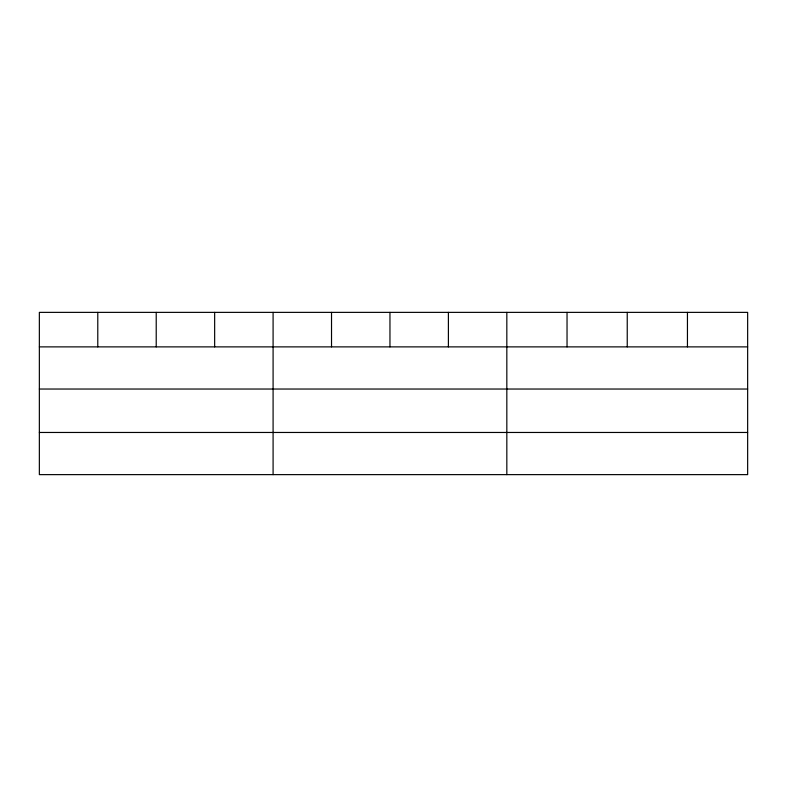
<?xml version="1.0" encoding="UTF-8"?>
<svg xmlns="http://www.w3.org/2000/svg" width="787" height="787" viewBox="0 0 787 787"><rect width="100%" height="100%" fill="white"/><g stroke="black" fill="none" stroke-linecap="round" stroke-linejoin="round"><path stroke-width="1.18" d="M747.65 389.034L747.65 312.37L39.35 312.37L39.35 474.63L747.65 474.63L747.65 389.034L39.35 389.034M39.35 346.88L747.65 346.88M39.35 432.466L747.65 432.466M687.444 312.37L687.444 346.88M627.239 312.37L627.239 346.88M567.034 312.37L567.034 346.88M506.828 312.37L506.828 474.63M448.393 312.37L448.393 346.88M389.958 312.37L389.958 346.88M331.524 312.37L331.524 346.88M273.089 312.37L273.089 474.63M214.654 312.37L214.654 346.88M156.22 312.37L156.22 346.88M97.785 312.37L97.785 346.88"/></g></svg>
